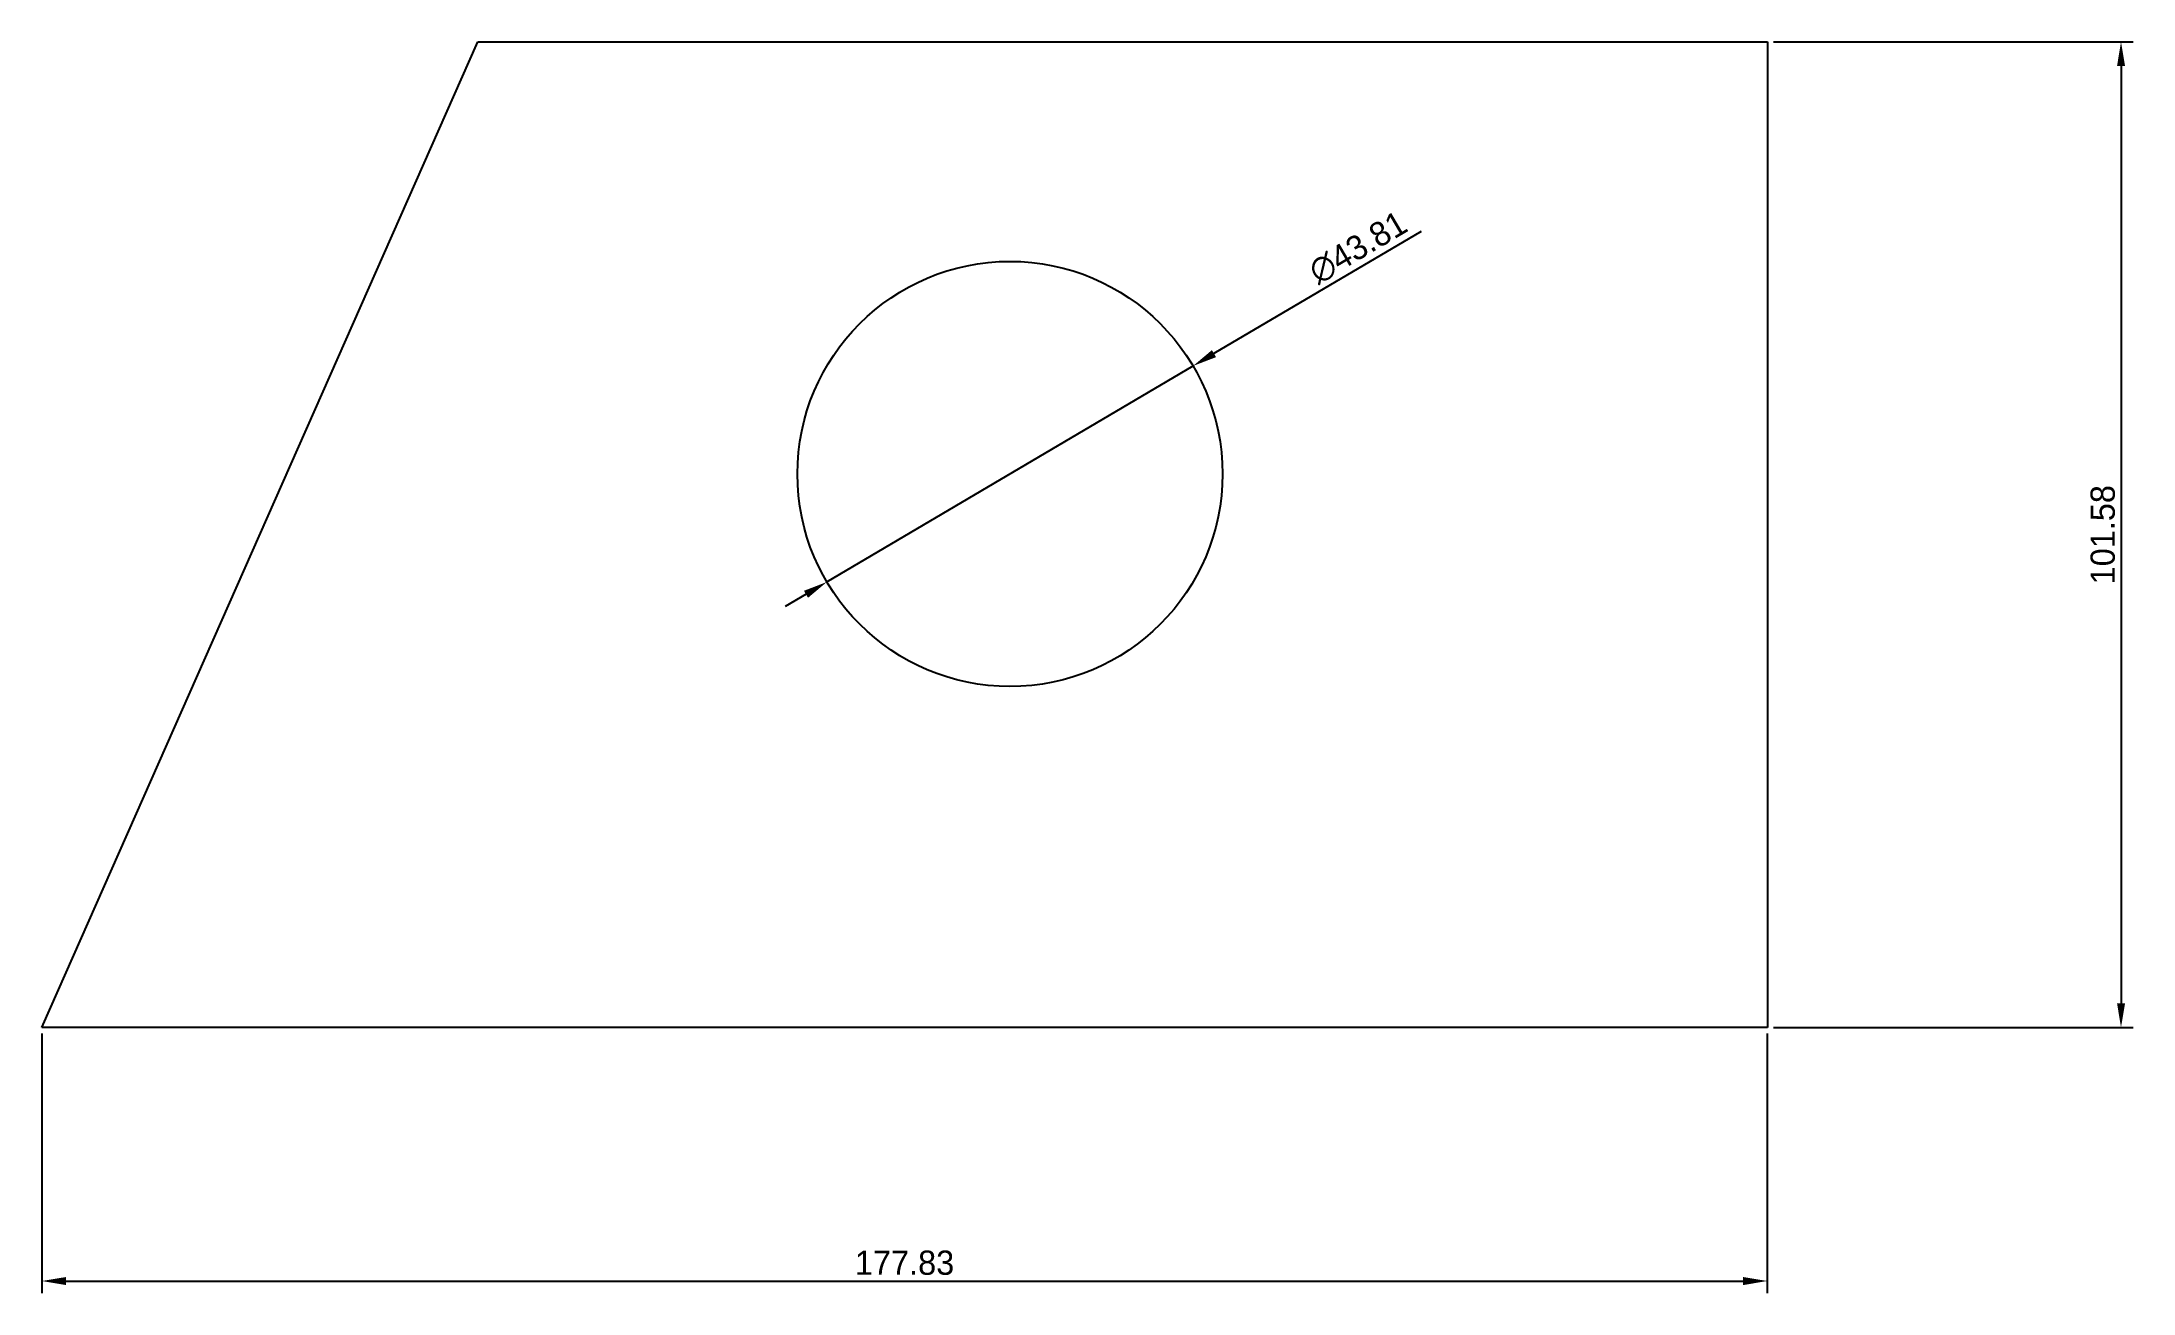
# Model space of a CAD drawing. Header units: millimetres. Extents: x 85 to 300, y 82 to 211.
import ezdxf

# ---------------------------------------------------------------- set-up
doc = ezdxf.new("R2010")
doc.units = ezdxf.units.MM
doc.dimstyles.new('ISO-25', dxfattribs={"dimtxt": 2.5, "dimasz": 2.5, "dimexe": 1.25, "dimexo": 0.625, "dimtad": 1, "dimdsep": 46, "dimtxsty": 'Standard', "dimcen": 2.5, "dimadec": 0, "dimazin": 0, "dimtfac": 1, "dimtmove": 0, "dimatfit": 3, "dimfxl": 1, "dimarcsym": 0})

# ---------------------------------------------------------------- blocks, each defined once
blk = doc.blocks.new('*D1')
at = {"color": 0, "lineweight": -2}
for p, q in [((263.32, 211.43), (300.39, 211.43)), ((299.14, 208.93), (299.14, 112.36)), ((263.32, 109.86), (300.39, 109.86))]:
    blk.add_line(p, q, dxfattribs=at)
at = {"color": 0}
for points in [[(298.73, 208.93), (299.56, 208.93), (299.14, 211.43)], [(298.73, 112.36), (299.56, 112.36), (299.14, 109.86)]]:
    blk.add_solid(points, dxfattribs=at)
at = {"layer": 'Defpoints', "color": 0}
for p in [(262.69, 211.43), (262.69, 109.86), (299.14, 109.86)]:
    blk.add_point(p, dxfattribs=at)
at = {"color": 0, "insert": (297.27, 160.64), "char_height": 2.5, "attachment_point": 5, "rotation": 90}
blk.add_mtext('101.58', dxfattribs=at)
blk = doc.blocks.new('*D2')
at = {"color": 0, "lineweight": -2}
for p, q in [((84.86, 109.23), (84.86, 82.48)), ((262.69, 109.23), (262.69, 82.48)), ((87.36, 83.73), (260.19, 83.73))]:
    blk.add_line(p, q, dxfattribs=at)
at = {"color": 0}
for points in [[(87.36, 84.14), (87.36, 83.31), (84.86, 83.73)], [(260.19, 84.14), (260.19, 83.31), (262.69, 83.73)]]:
    blk.add_solid(points, dxfattribs=at)
at = {"layer": 'Defpoints', "color": 0}
for p in [(84.86, 109.86), (262.69, 109.86), (262.69, 83.73)]:
    blk.add_point(p, dxfattribs=at)
at = {"color": 0, "insert": (173.78, 85.6), "char_height": 2.5, "attachment_point": 5}
blk.add_mtext('177.83', dxfattribs=at)
blk = doc.blocks.new('*D3')
at = {"color": 0, "lineweight": -2}
for p, q in [((227.02, 191.9), (205.66, 179.3)), ((165.77, 155.77), (203.51, 178.03)), ((163.62, 154.5), (161.46, 153.23))]:
    blk.add_line(p, q, dxfattribs=at)
at = {"color": 0}
for points in [[(205.45, 179.66), (205.88, 178.94), (203.51, 178.03)], [(163.41, 154.86), (163.83, 154.14), (165.77, 155.77)]]:
    blk.add_solid(points, dxfattribs=at)
at = {"layer": 'Defpoints', "color": 0}
for p in [(203.51, 178.03), (165.77, 155.77)]:
    blk.add_point(p, dxfattribs=at)
at = {"color": 0, "insert": (220.51, 190.23), "char_height": 2.5, "attachment_point": 5, "rotation": 30.5305}
blk.add_mtext('∅43.81', dxfattribs=at)

msp = doc.modelspace()

# ---------------------------------------------------------------- linework, layer by layer
for p, q in [((84.865, 109.857), (129.783, 211.433)), ((129.783, 211.433), (262.695, 211.433)), ((262.695, 211.433), (262.695, 109.857)), ((262.695, 109.857), (84.865, 109.857))]:
    msp.add_line(p, q)
msp.add_circle((184.641, 166.901), 21.907)

# ---------------------------------------------------------------- dimensions: what is measured, and where the dimension line sits
dim = msp.add_linear_dim(base=(299.144, 109.857), p1=(262.695, 211.433), p2=(262.695, 109.857), angle=90, dimstyle='ISO-25')
dim.commit()
dim.dimension.update_dxf_attribs({"geometry": '*D1', "text_midpoint": (297.269, 160.645)})
dim = msp.add_diameter_dim_2p(p1=(165.771, 155.773), p2=(203.511, 178.03), dimstyle='ISO-25')
dim.commit()
dim.dimension.update_dxf_attribs({"geometry": '*D3', "text_midpoint": (221.459, 188.615), "dimtype": 163})
dim = msp.add_linear_dim(base=(262.695, 83.727), p1=(84.865, 109.857), p2=(262.695, 109.857), dimstyle='ISO-25')
dim.commit()
dim.dimension.update_dxf_attribs({"geometry": '*D2', "text_midpoint": (173.78, 85.602)})

doc.saveas('drawing.dxf')
